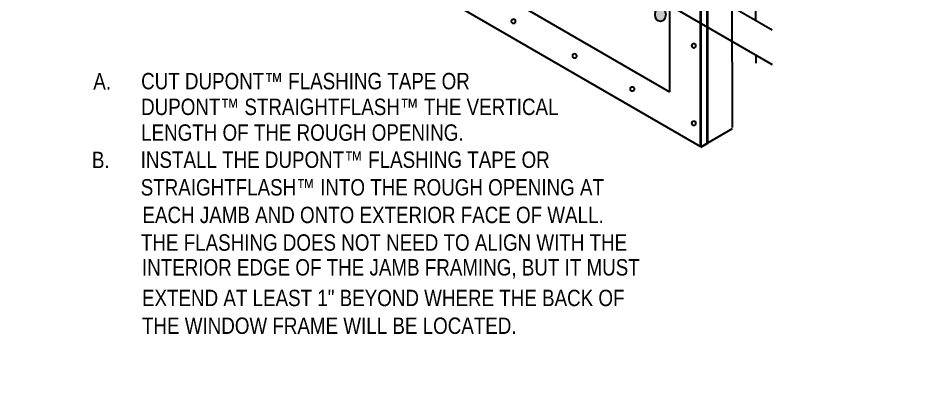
# Model space of a CAD drawing. Header units: inches. Extents: x -17.6 to 82.3, y -15.1 to 23.2.
# Drawn here: x 4.56 to 13.07, y 6.06 to 9.64 of the extents above; entities that cross this region are included whole.
import ezdxf

# ---------------------------------------------------------------- set-up
doc = ezdxf.new("R2010")
doc.units = ezdxf.units.IN
doc.header["$MEASUREMENT"] = 0
for name, color, linetype, lineweight in [('.ATI-TEXT', 7, 'Continuous', 0), ('G-ANNO-TTLB', 7, 'Continuous', 0), ('TYVEK', 7, 'Continuous', 0)]:
    doc.layers.add(name, color=color, linetype=linetype, lineweight=lineweight)

# ---------------------------------------------------------------- blocks, each defined once
blk = doc.blocks.new('Block_290')
at = {"layer": 'TYVEK', "color": 252, "lineweight": 25, "true_color": 0x848484}
for centre in [(8.1175, 10.2674), (8.7235, 9.9221), (9.2774, 9.6065), (9.8609, 9.2765), (10.4105, 8.961)]:
    blk.add_ellipse(centre, major_axis=(0, 0.0221), ratio=0.812499, dxfattribs=at)
blk = doc.blocks.new('Block_453')
at = {"layer": '.ATI-TEXT', "char_height": 0.2, "attachment_point": 7}
for s, insert in [('\\C18;\\c0;\\FArial Narrow|b0|i0|c1;\\H0.156250;\\W1.000000;A.', (5.2739, 8.9559)), ('\\C18;\\c0;\\FArial Narrow|b0|i0|c1;\\H0.156250;\\W1.000000;CUT DUPONT™ FLASHING TAPE OR ', (5.7298, 8.9559)), ('\\C18;\\c0;\\FArial Narrow|b0|i0|c1;\\H0.156250;\\W1.000000;DUPONT™ STRAIGHTFLASH™ THE VERTICAL', (5.7298, 8.7107)), ('\\C18;\\c0;\\FArial Narrow|b0|i0|c1;\\H0.156250;\\W1.000000;LENGTH OF THE ROUGH OPENING.', (5.7298, 8.4656)), ('\\C18;\\c0;\\FArial Narrow|b0|i0|c1;\\H0.156250;\\W1.000000;B.', (5.2607, 8.2071)), ('\\C18;\\c0;\\FArial Narrow|b0|i0|c1;\\H0.156250;\\W1.000000;INSTALL THE DUPONT™ FLASHING TAPE OR', (5.7256, 8.2071)), ('\\C18;\\c0;\\FArial Narrow|b0|i0|c1;\\H0.156250;\\W1.000000;STRAIGHTFLASH™ INTO THE ROUGH OPENING AT', (5.7256, 7.9439)), ('\\C18;\\c0;\\FArial Narrow|b0|i0|c1;\\H0.156250;\\W1.000000;EACH JAMB AND ONTO EXTERIOR FACE OF WALL.', (5.7426, 7.6807)), ('\\C18;\\c0;\\FArial Narrow|b0|i0|c1;\\H0.156250;\\W1.000000;THE FLASHING DOES NOT NEED TO ALIGN WITH THE', (5.7276, 7.4176)), ('\\C18;\\c0;\\FArial Narrow|b0|i0|c1;\\H0.156250;\\W1.000000;INTERIOR EDGE OF THE JAMB FRAMING, BUT IT MUST ', (5.7381, 7.1544)), ('\\C18;\\c0;\\FArial Narrow|b0|i0|c1;\\H0.156250;\\W1.000000;EXTEND AT LEAST 1" BEYOND WHERE THE BACK OF ', (5.7381, 6.8895)), ('\\C18;\\c0;\\FArial Narrow|b0|i0|c1;\\H0.156250;\\W1.000000;THE WINDOW FRAME WILL BE LOCATED. ', (5.7381, 6.6247))]:
    blk.add_mtext(s, dxfattribs=dict(at, insert=insert))

msp = doc.modelspace()

# ---------------------------------------------------------------- hatches: boundary and pattern name
at = {"layer": 'G-ANNO-TTLB', "true_color": 0xff00ff, "transparency": 33554687}
h = msp.add_hatch(color=6, dxfattribs=at)
edge = h.paths.add_edge_path()
edge.add_spline(control_points=[(24.6253, -11.0625), (24.6253, -11.0625), (-16.0625, -11.0625), (-16.0625, -11.0625), (-16.0625, -11.0625), (-16.0625, 23.0625), (-16.0625, 23.0625), (-16.0625, 23.0625), (24.6253, 23.0625), (24.6253, 23.0625), (24.6253, 23.0625), (24.6253, -11.0625), (24.6253, -11.0625)], knot_values=[0, 0, 0, 0, 1, 1, 1, 2, 2, 2, 3, 3, 3, 4, 4, 4, 4], degree=3, periodic=0)
edge = h.paths.add_edge_path()
edge.add_spline(control_points=[(-15.9375, 22.9375), (-15.9375, 22.9375), (-15.9375, -10.9375), (-15.9375, -10.9375), (-15.9375, -10.9375), (24.5003, -10.9375), (24.5003, -10.9375), (24.5003, -10.9375), (24.5003, 22.9375), (24.5003, 22.9375), (24.5003, 22.9375), (-15.9375, 22.9375), (-15.9375, 22.9375)], knot_values=[0, 0, 0, 0, 1, 1, 1, 2, 2, 2, 3, 3, 3, 4, 4, 4, 4], degree=3, periodic=0)
edge.add_line((-15.9375, 22.9375), (-15.9375, 22.9375))
at = {"layer": 'TYVEK', "true_color": 0x003b71, "transparency": 33554687}
h = msp.add_hatch(color=156, dxfattribs=at)
h.dxf.hatch_style = 2
edge = h.paths.add_edge_path()
edge.add_ellipse((10.6781, 9.6709), major_axis=(0, 0.0664), ratio=0.766948, start_angle=0, end_angle=360)

# ---------------------------------------------------------------- linework, layer by layer
at = {"layer": 'G-ANNO-TTLB'}
for points in [[(24.6253, -11.0625), (24.6253, -11.0625), (-16.0625, -11.0625), (-16.0625, -11.0625), (-16.0625, -11.0625), (-16.0625, 23.0625), (-16.0625, 23.0625), (-16.0625, 23.0625), (24.6253, 23.0625), (24.6253, 23.0625), (24.6253, 23.0625), (24.6253, -11.0625), (24.6253, -11.0625)], [(-15.9375, 22.9375), (-15.9375, 22.9375), (-15.9375, -10.9375), (-15.9375, -10.9375), (-15.9375, -10.9375), (24.5003, -10.9375), (24.5003, -10.9375), (24.5003, -10.9375), (24.5003, 22.9375), (24.5003, 22.9375), (24.5003, 22.9375), (-15.9375, 22.9375), (-15.9375, 22.9375)]]:
    msp.add_open_spline(points, degree=3, knots=[0, 0, 0, 0, 1, 1, 1, 2, 2, 2, 3, 3, 3, 4, 4, 4, 4], dxfattribs=at)
at = {"layer": 'TYVEK', "color": 33, "lineweight": 25, "true_color": 0xcc9966}
for p, q in [((11.3638, 8.5936), (11.3603, 14.4854)), ((11.1305, 8.4491), (11.3638, 8.5841))]:
    msp.add_line(p, q, dxfattribs=at)
at = {"layer": 'TYVEK', "color": 2, "lineweight": 35, "true_color": 0xffff00}
for p, q in [((11.06, 14.3094), (11.06, 8.4155)), ((11.1268, 8.4541), (11.1268, 14.348)), ((11.1276, 8.4463), (11.0608, 8.4077))]:
    msp.add_line(p, q, dxfattribs=at)
at = {"layer": 'TYVEK', "color": 4, "lineweight": 25, "true_color": 0x00ffff}
for p in [(7.5785, 10.7813), (10.7636, 9.7481)]:
    msp.add_line(p, (10.7636, 8.9333), dxfattribs=at)
at = {"layer": 'TYVEK', "color": 2, "lineweight": 25, "true_color": 0xffff00}
msp.add_line((7.3268, 10.5743), (11.06, 8.413), dxfattribs=at)
at = {"layer": 'TYVEK', "color": 1, "lineweight": 25, "true_color": 0xff0000}
for p, q in [((10.5315, 10.2265), (11.7432, 9.5255)), ((10.5315, 9.8958), (11.7432, 9.1949)), ((11.587, 9.6159), (11.587, 9.9514)), ((11.587, 9.2852), (11.587, 9.2071))]:
    msp.add_line(p, q, dxfattribs=at)
at = {"layer": 'TYVEK', "color": 18, "lineweight": 25, "true_color": 0x000000}
msp.add_ellipse((10.6781, 9.6709), major_axis=(0, 0.0664), ratio=0.766948, dxfattribs=at)
at = {"layer": 'TYVEK', "color": 252, "lineweight": 25, "true_color": 0x848484}
for centre in [(10.9962, 9.3739), (10.9962, 8.6347)]:
    msp.add_ellipse(centre, major_axis=(0, 0.0221), ratio=0.812499, dxfattribs=at)

# ---------------------------------------------------------------- block references
at = {"layer": '.ATI-TEXT'}
msp.add_blockref('Block_453', (0, 0), dxfattribs=at)
at = {"layer": 'TYVEK'}
msp.add_blockref('Block_290', (0, 0), dxfattribs=at)

doc.saveas('drawing.dxf')
